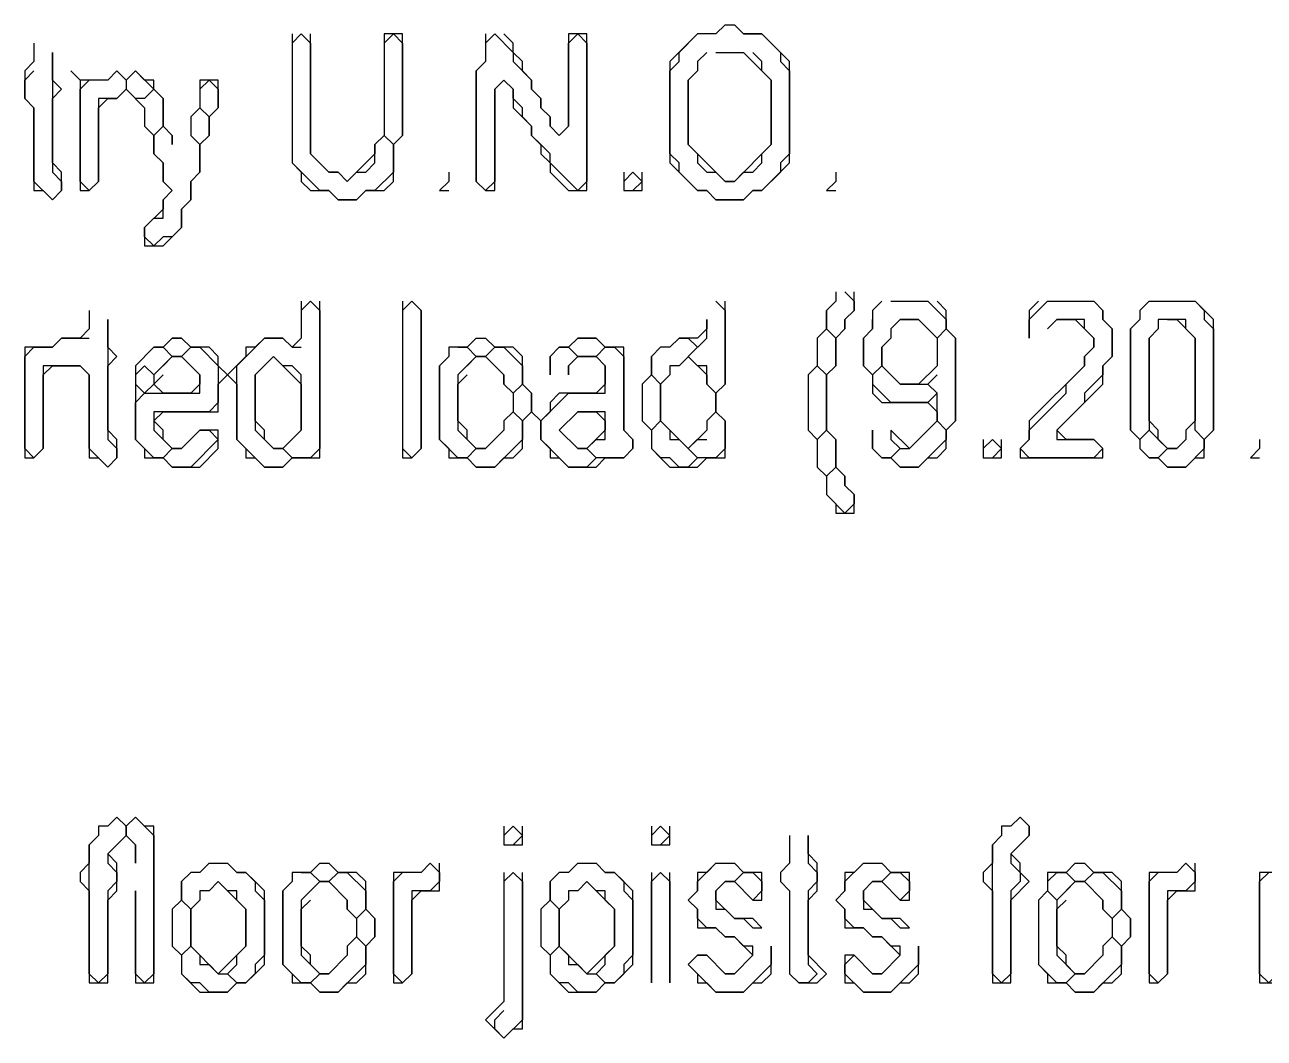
# Model space of a CAD drawing. Header units: metres. Extents: x 29 to 985, y 15 to 633.
# Drawn here: x 135.29 to 161.67, y 63.73 to 85.29 of the extents above; entities that cross this region are included whole.
import ezdxf

# ---------------------------------------------------------------- set-up
doc = ezdxf.new("R2010")
doc.units = ezdxf.units.M
doc.layers.add('ORIGINAL_DRAWING', color=8, linetype='CONTINUOUS')

msp = doc.modelspace()

# ---------------------------------------------------------------- linework, layer by layer
at = {"layer": 'ORIGINAL_DRAWING'}
for points in [[(150, 85.098), (150.196, 85.294), (150.392, 85.294), (150.588, 85.098), (150.98, 85.098), (151.373, 84.706), (151.373, 84.51), (151.569, 84.314), (151.569, 82.549), (151.373, 82.353), (151.373, 82.157), (150.98, 81.765), (150.784, 81.765), (150.588, 81.569), (150, 81.569), (149.804, 81.765), (149.608, 81.765), (149.216, 82.157), (149.216, 82.353), (149.02, 82.549), (149.02, 84.314), (149.216, 84.51), (149.216, 84.706), (149.608, 85.098)], [(150.196, 85.294), (150, 85.098), (149.608, 85.098), (149.02, 84.51), (149.02, 82.353), (149.608, 81.765), (149.804, 81.765), (150, 81.569), (150.588, 81.569), (150.784, 81.765), (150.98, 81.765), (151.569, 82.353), (151.569, 84.51), (150.98, 85.098), (150.588, 85.098), (150.392, 85.294)], [(140.98, 84.902), (141.176, 85.098), (141.373, 84.902), (141.373, 82.549), (141.765, 82.157), (141.961, 82.157), (142.157, 81.961), (142.353, 82.157), (142.549, 82.157), (142.745, 82.353), (142.745, 82.745), (142.941, 82.941), (143.137, 82.745), (143.137, 82.157), (142.745, 81.765), (142.549, 81.765), (142.353, 81.569), (141.961, 81.569), (141.765, 81.765), (141.569, 81.765), (140.98, 82.353)], [(140.98, 85.098), (140.98, 82.353), (141.176, 82.157), (141.176, 81.961), (141.373, 81.765), (141.765, 81.765), (141.961, 81.569), (142.353, 81.569), (142.549, 81.765), (142.941, 81.765), (143.137, 81.961), (143.137, 82.745), (143.333, 82.941), (143.333, 85.098), (142.941, 85.098), (142.941, 82.941), (142.745, 82.745), (142.745, 82.549), (142.157, 81.961), (141.961, 82.157), (141.765, 82.157), (141.373, 82.549), (141.373, 85.098)], [(142.941, 84.902), (143.137, 85.098), (143.333, 84.902), (143.333, 82.941), (143.137, 82.745), (142.941, 82.941)], [(145.098, 84.902), (145.294, 85.098), (145.686, 84.706), (145.686, 84.51), (146.078, 84.118), (146.078, 83.922), (146.275, 83.725), (146.275, 83.529), (146.471, 83.333), (146.471, 83.137), (146.667, 82.941), (146.863, 83.137), (146.863, 84.902), (147.059, 85.098), (147.255, 84.902), (147.255, 81.961), (147.059, 81.765), (146.471, 82.353), (146.471, 82.549), (146.078, 82.941), (146.078, 83.137), (145.882, 83.333), (145.882, 83.529), (145.686, 83.725), (145.686, 83.922), (145.49, 84.118), (145.294, 83.922), (145.294, 81.961), (145.098, 81.765), (144.902, 81.961), (144.902, 84.314), (145.098, 84.51)], [(145.098, 85.098), (145.098, 84.51), (144.902, 84.314), (144.902, 81.961), (145.098, 81.765), (145.294, 81.765), (145.294, 83.922), (145.49, 84.118), (145.686, 83.922), (145.686, 83.529), (146.078, 83.137), (146.078, 82.941), (146.275, 82.745), (146.275, 82.549), (146.471, 82.353), (146.471, 82.157), (146.863, 81.765), (147.255, 81.765), (147.255, 85.098), (146.863, 85.098), (146.863, 83.137), (146.667, 82.941), (146.471, 83.137), (146.471, 83.333), (146.275, 83.529), (146.275, 83.725), (146.078, 83.922), (146.078, 84.118), (145.882, 84.314), (145.882, 84.51), (145.686, 84.706), (145.686, 84.902), (145.49, 85.098)], [(135.49, 84.902), (135.49, 84.51), (135.294, 84.314), (135.294, 83.725), (135.49, 83.529), (135.49, 81.765), (135.686, 81.765), (135.882, 81.569), (136.078, 81.765), (136.078, 82.157), (135.882, 82.353), (135.882, 83.725), (136.078, 83.922), (135.882, 84.118), (135.882, 84.706), (135.882, 82.157), (136.078, 81.961), (136.078, 81.765), (135.882, 81.569), (135.49, 81.961), (135.49, 83.529), (135.294, 83.725), (135.294, 84.118), (135.49, 84.314)], [(150, 84.706), (150.588, 84.706), (151.176, 84.118), (151.176, 82.745), (150.392, 81.961), (150.196, 81.961), (149.412, 82.745), (149.412, 84.118)], [(149.804, 84.706), (149.608, 84.51), (149.608, 84.314), (149.412, 84.118), (149.412, 82.745), (149.608, 82.549), (149.608, 82.353), (149.804, 82.157), (150, 82.157), (150.196, 81.961), (150.392, 81.961), (150.588, 82.157), (150.784, 82.157), (150.98, 82.353), (150.98, 82.549), (151.176, 82.745), (151.176, 84.118), (150.98, 84.314), (150.98, 84.51), (150.784, 84.706)], [(136.275, 84.314), (136.471, 84.118), (136.471, 81.765), (136.667, 81.765), (136.863, 81.961), (136.863, 83.529), (137.059, 83.725), (137.255, 83.725), (137.451, 83.922), (137.843, 83.529), (137.843, 83.137), (138.039, 82.941), (138.039, 82.549), (138.235, 82.353), (138.235, 81.961), (138.431, 81.765), (138.235, 81.569), (138.235, 81.373), (137.843, 80.98), (137.843, 80.588), (138.235, 80.588), (138.627, 80.98), (138.627, 81.373), (138.824, 81.569), (138.824, 81.961), (139.02, 82.157), (139.02, 82.745), (139.216, 82.941), (139.216, 83.333), (139.412, 83.529), (139.412, 84.118), (139.02, 84.118), (139.02, 83.529), (138.824, 83.333), (138.824, 82.941), (139.02, 82.745), (139.02, 82.157), (138.824, 81.961), (138.824, 81.569), (138.627, 81.373), (138.627, 80.98), (138.431, 80.784), (138.235, 80.784), (138.039, 80.588), (137.843, 80.784), (137.843, 80.98), (138.039, 81.176), (138.235, 81.176), (138.235, 81.569), (138.431, 81.765), (138.235, 81.961), (138.235, 82.353), (138.039, 82.549), (138.039, 82.941), (138.235, 83.137), (138.431, 82.941), (138.431, 82.745), (138.431, 82.941), (138.235, 83.137), (138.235, 83.725), (138.039, 83.922), (138.039, 84.118), (137.843, 84.118), (137.647, 84.314), (137.451, 84.118), (137.255, 84.314), (137.059, 84.118), (136.471, 84.118)], [(137.059, 84.118), (137.255, 84.314), (137.451, 84.118), (137.451, 83.922), (137.255, 83.725), (136.863, 83.725), (136.863, 81.961), (136.667, 81.765), (136.471, 81.961), (136.471, 83.922), (136.667, 84.118)], [(137.451, 84.118), (137.647, 84.314), (138.039, 83.922), (137.843, 83.725), (137.647, 83.725), (137.451, 83.922)], [(137.843, 83.725), (138.039, 83.922), (138.235, 83.725), (138.235, 83.137), (138.039, 82.941), (137.843, 83.137)], [(139.02, 83.922), (139.216, 84.118), (139.412, 83.922), (139.412, 83.529), (139.216, 83.333), (139.02, 83.529)], [(138.824, 83.333), (139.02, 83.529), (139.216, 83.333), (139.216, 82.941), (139.02, 82.745), (138.824, 82.941)], [(144.314, 82.157), (144.314, 81.961), (144.118, 81.765), (144.314, 81.765)], [(148.039, 81.961), (148.235, 82.157), (148.431, 81.961), (148.235, 81.765)], [(148.039, 82.157), (148.039, 81.765), (148.431, 81.765), (148.431, 82.157)], [(152.549, 82.157), (152.549, 81.961), (152.353, 81.765), (152.549, 81.765)], [(141.176, 79.412), (141.176, 78.627), (140.98, 78.431), (140.784, 78.627), (140.392, 78.627), (140.196, 78.431), (140, 78.431), (140, 78.235), (139.608, 77.843), (139.412, 78.039), (139.412, 78.235), (139.216, 78.431), (138.824, 78.431), (138.627, 78.627), (138.431, 78.627), (138.235, 78.431), (138.039, 78.431), (137.647, 78.039), (137.647, 76.471), (137.843, 76.275), (137.843, 76.078), (138.235, 76.078), (138.431, 75.882), (139.02, 75.882), (139.412, 76.275), (139.412, 76.667), (139.02, 76.667), (138.627, 76.275), (138.431, 76.275), (138.235, 76.471), (138.235, 76.667), (138.039, 76.863), (138.235, 77.059), (139.412, 77.059), (139.412, 77.647), (139.608, 77.843), (139.804, 77.647), (139.804, 76.471), (140, 76.275), (140, 76.078), (140.196, 76.078), (140.392, 75.882), (140.784, 75.882), (140.98, 76.078), (141.569, 76.078), (141.569, 79.412)], [(141.176, 79.216), (141.373, 79.412), (141.569, 79.216), (141.569, 76.275), (141.373, 76.078), (140.98, 76.078), (140.784, 76.275), (141.176, 76.667), (141.176, 77.843), (140.98, 78.039), (140.784, 78.039), (140.588, 78.235), (140.196, 77.843), (140.196, 76.667), (140.588, 76.275), (140.784, 76.275), (140.98, 76.078), (140.784, 75.882), (140.392, 75.882), (139.804, 76.471), (139.804, 78.039), (140.392, 78.627), (140.784, 78.627), (140.98, 78.431), (141.176, 78.431)], [(143.333, 79.216), (143.529, 79.412), (143.725, 79.216), (143.725, 76.275), (143.529, 76.078), (143.333, 76.275)], [(143.333, 79.412), (143.333, 76.078), (143.529, 76.078), (143.725, 76.275), (143.725, 79.216), (143.529, 79.412)], [(150, 79.412), (150.196, 79.216), (150.196, 77.647), (150, 77.451), (149.804, 77.647), (149.804, 78.039), (149.608, 78.039), (149.412, 78.235), (149.804, 78.627), (149.804, 79.02), (149.804, 78.824), (149.608, 78.627), (149.216, 78.627), (149.02, 78.431), (148.824, 78.431), (148.627, 78.235), (148.627, 77.843), (148.431, 77.647), (148.431, 76.863), (148.627, 76.667), (148.627, 76.275), (149.02, 75.882), (149.608, 75.882), (149.804, 76.078), (150.196, 76.078), (150.196, 76.863), (150, 77.059), (150, 77.451), (150.196, 77.647), (150.196, 79.412)], [(152.549, 79.608), (152.549, 79.412), (152.353, 79.216), (152.353, 78.824), (152.157, 78.627), (152.157, 78.039), (151.961, 77.843), (151.961, 76.667), (152.157, 76.471), (152.157, 75.882), (152.353, 75.686), (152.353, 75.294), (152.549, 75.098), (152.549, 74.902), (152.941, 74.902), (152.941, 75.294), (152.745, 75.49), (152.745, 75.686), (152.549, 75.882), (152.549, 76.471), (152.353, 76.667), (152.353, 77.843), (152.549, 78.039), (152.549, 78.627), (152.745, 78.824), (152.745, 79.02), (152.941, 79.216), (152.941, 79.608)], [(152.745, 79.608), (152.941, 79.412), (152.941, 79.216), (152.745, 79.02), (152.745, 78.824), (152.549, 78.627), (152.353, 78.824), (152.353, 79.216)], [(153.725, 79.412), (154.51, 79.412), (154.902, 79.02), (154.902, 78.824), (154.706, 78.627), (154.314, 79.02), (153.922, 79.02), (153.725, 78.824), (153.725, 78.627), (153.529, 78.431), (153.529, 78.039), (153.333, 77.843), (153.137, 78.039), (153.137, 78.627), (153.333, 78.824), (153.333, 79.02)], [(153.529, 79.412), (153.333, 79.216), (153.333, 78.824), (153.137, 78.627), (153.137, 78.039), (153.333, 77.843), (153.333, 77.451), (153.529, 77.255), (154.51, 77.255), (154.706, 77.059), (154.706, 76.863), (154.118, 76.275), (153.725, 76.667), (153.725, 76.471), (153.922, 76.275), (153.725, 76.078), (153.529, 76.078), (153.333, 76.275), (153.333, 76.667), (153.333, 76.275), (153.529, 76.078), (153.725, 76.078), (153.922, 75.882), (154.314, 75.882), (154.51, 76.078), (154.706, 76.078), (154.902, 76.275), (154.902, 76.667), (155.098, 76.863), (155.098, 78.627), (154.902, 78.824), (154.902, 79.216), (154.706, 79.412)], [(156.863, 79.412), (156.667, 79.216), (156.667, 78.627), (156.667, 79.02), (157.059, 79.412), (158.039, 79.412), (158.235, 79.216), (158.235, 79.02), (158.431, 78.824), (158.431, 78.235), (158.235, 78.039), (158.235, 77.843), (157.843, 77.451), (157.843, 77.255), (157.255, 76.667), (157.255, 76.471), (158.039, 76.471), (158.235, 76.275), (158.039, 76.078), (156.667, 76.078), (156.471, 76.275), (156.667, 76.471), (156.667, 76.667), (157.451, 77.451), (157.451, 77.647), (157.843, 78.039), (157.843, 78.235), (158.039, 78.431), (158.039, 78.627), (157.843, 78.824), (157.843, 79.02), (157.255, 79.02), (157.059, 78.824), (157.255, 79.02), (157.647, 79.02), (158.039, 78.627), (158.039, 78.431), (157.843, 78.235), (157.843, 78.039), (156.667, 76.863), (156.667, 76.471), (156.471, 76.275), (156.471, 76.078), (158.235, 76.078), (158.235, 76.275), (158.039, 76.471), (157.451, 76.471), (157.255, 76.667), (158.235, 77.647), (158.235, 78.039), (158.431, 78.235), (158.431, 78.824), (158.235, 79.02), (158.235, 79.216), (158.039, 79.412)], [(159.02, 79.216), (159.216, 79.412), (160.196, 79.412), (160.392, 79.216), (160.392, 79.02), (160.588, 78.824), (160.588, 76.667), (160.392, 76.471), (160.196, 76.667), (160.196, 78.627), (160, 78.824), (160, 79.02), (159.412, 79.02), (159.412, 78.824), (159.216, 78.627), (159.216, 76.667), (159.02, 76.471), (158.824, 76.667), (158.824, 78.824), (159.02, 79.02)], [(159.216, 79.412), (159.02, 79.216), (159.02, 79.02), (158.824, 78.824), (158.824, 76.667), (159.02, 76.471), (159.02, 76.275), (159.216, 76.078), (159.412, 76.078), (159.608, 75.882), (160, 75.882), (160.196, 76.078), (160.392, 76.078), (160.392, 76.471), (160.588, 76.667), (160.588, 79.02), (160.196, 79.412)], [(136.667, 79.216), (136.667, 78.824), (136.471, 78.627), (136.078, 78.627), (135.882, 78.431), (135.294, 78.431), (135.294, 76.078), (135.49, 76.078), (135.686, 76.275), (135.686, 77.843), (135.882, 78.039), (136.471, 78.039), (136.667, 77.843), (136.667, 76.078), (136.863, 76.078), (137.059, 75.882), (137.255, 76.078), (137.255, 76.471), (137.059, 76.667), (137.059, 78.039), (137.255, 78.235), (137.059, 78.431), (137.059, 79.02), (137.059, 76.471), (137.255, 76.275), (137.255, 76.078), (137.059, 75.882), (136.667, 76.275), (136.667, 77.843), (136.471, 78.039), (135.686, 78.039), (135.686, 76.275), (135.49, 76.078), (135.294, 76.275), (135.294, 78.235), (135.49, 78.431), (135.882, 78.431), (136.078, 78.627), (136.667, 78.627)], [(153.725, 78.824), (153.922, 79.02), (154.314, 79.02), (154.706, 78.627), (154.706, 78.039), (154.314, 77.647), (153.922, 77.647), (153.529, 78.039), (153.529, 78.431), (153.725, 78.627)], [(159.608, 79.02), (159.804, 79.02), (160.196, 78.627), (160.196, 76.863), (160, 76.667), (160, 76.471), (159.804, 76.275), (159.608, 76.275), (159.412, 76.471), (159.412, 76.667), (159.216, 76.863), (159.216, 78.627)], [(138.235, 78.431), (138.431, 78.627), (138.627, 78.627), (138.824, 78.431), (138.627, 78.235), (138.431, 78.235)], [(144.902, 78.627), (144.706, 78.431), (144.314, 78.431), (144.314, 78.235), (144.118, 78.039), (144.118, 76.471), (144.314, 76.275), (144.314, 76.078), (144.706, 76.078), (144.902, 75.882), (145.294, 75.882), (145.49, 76.078), (145.686, 76.078), (145.882, 76.275), (145.882, 76.863), (146.078, 77.059), (146.275, 76.863), (146.275, 76.471), (146.471, 76.275), (146.471, 76.078), (146.667, 76.078), (146.863, 75.882), (147.451, 75.882), (147.647, 76.078), (148.039, 76.078), (148.235, 76.275), (148.235, 76.471), (148.039, 76.667), (148.039, 78.431), (147.647, 78.431), (147.451, 78.627), (147.059, 78.627), (146.863, 78.431), (146.667, 78.431), (146.471, 78.235), (146.471, 77.843), (146.471, 78.235), (146.667, 78.431), (146.863, 78.431), (147.059, 78.235), (146.863, 78.039), (146.863, 77.843), (146.863, 78.039), (147.059, 78.235), (147.451, 78.235), (147.647, 78.039), (147.647, 77.647), (147.451, 77.451), (146.667, 77.451), (146.471, 77.255), (146.471, 77.059), (146.275, 76.863), (146.078, 77.059), (146.078, 77.451), (145.882, 77.647), (145.882, 78.235), (145.686, 78.431), (145.294, 78.431), (145.098, 78.627)], [(144.706, 78.431), (144.902, 78.627), (145.098, 78.627), (145.294, 78.431), (145.098, 78.235), (144.902, 78.235)], [(146.863, 78.431), (147.059, 78.627), (147.451, 78.627), (147.647, 78.431), (147.451, 78.235), (147.059, 78.235)], [(149.02, 78.431), (149.216, 78.627), (149.412, 78.627), (149.608, 78.431), (149.216, 78.039), (149.02, 78.039), (149.02, 77.843), (148.824, 77.647), (148.627, 77.843), (148.627, 78.235), (148.824, 78.431)], [(152.157, 78.627), (152.353, 78.824), (152.549, 78.627), (152.549, 78.039), (152.353, 77.843), (152.157, 78.039)], [(154.706, 78.627), (154.902, 78.824), (155.098, 78.627), (155.098, 76.863), (154.902, 76.667), (154.706, 76.863), (154.706, 77.451), (154.51, 77.647), (154.706, 77.843)], [(138.627, 78.235), (138.824, 78.431), (139.02, 78.431), (139.412, 78.039), (139.412, 77.255), (139.216, 77.059), (138.039, 77.059), (138.039, 76.667), (138.431, 76.275), (138.235, 76.078), (138.039, 76.078), (137.647, 76.471), (137.647, 77.255), (137.843, 77.451), (139.02, 77.451), (139.02, 77.843)], [(137.843, 78.235), (138.039, 78.431), (138.235, 78.431), (138.431, 78.235), (138.039, 77.843), (137.843, 78.039)], [(144.51, 78.431), (144.706, 78.431), (144.902, 78.235), (144.51, 77.843), (144.51, 76.667), (144.902, 76.275), (144.706, 76.078), (144.51, 76.078), (144.118, 76.471), (144.118, 78.039)], [(145.098, 78.235), (145.294, 78.431), (145.49, 78.431), (145.882, 78.039), (145.882, 77.647), (145.686, 77.451), (145.49, 77.647), (145.49, 77.843)], [(147.451, 78.235), (147.647, 78.431), (147.843, 78.431), (148.039, 78.235), (148.039, 76.667), (148.235, 76.471), (148.235, 76.275), (148.039, 76.078), (147.451, 76.078), (147.255, 76.275), (147.451, 76.471), (147.647, 76.471), (147.647, 77.059), (147.059, 77.059), (146.667, 76.667), (147.059, 76.275), (147.255, 76.275), (147.451, 76.078), (147.255, 75.882), (146.863, 75.882), (146.275, 76.471), (146.275, 76.863), (146.863, 77.451), (147.647, 77.451), (147.647, 78.039)], [(138.235, 78.039), (138.431, 78.235), (138.627, 78.235), (139.02, 77.843), (139.02, 77.647), (138.824, 77.451), (138.235, 77.451), (138.039, 77.647), (138.235, 77.843)], [(140.588, 78.235), (141.176, 77.647), (141.176, 76.667), (140.784, 76.275), (140.588, 76.275), (140.392, 76.471), (140.392, 76.667), (140.196, 76.863), (140.196, 77.843)], [(144.706, 78.039), (144.902, 78.235), (145.098, 78.235), (145.49, 77.843), (145.49, 77.647), (145.686, 77.451), (145.686, 77.059), (145.49, 76.863), (145.49, 76.667), (145.098, 76.275), (144.902, 76.275), (144.706, 76.471), (144.706, 76.667), (144.51, 76.863), (144.51, 77.647), (144.706, 77.843)], [(149.412, 78.235), (149.804, 77.843), (149.804, 77.647), (150, 77.451), (150, 77.059), (149.804, 76.863), (149.804, 76.667), (149.412, 76.275), (148.824, 76.863), (148.824, 77.647)], [(137.647, 77.843), (137.843, 78.039), (138.039, 77.843), (138.039, 77.647), (137.843, 77.451), (137.647, 77.647)], [(148.431, 77.647), (148.627, 77.843), (148.824, 77.647), (148.824, 76.863), (148.627, 76.667), (148.431, 76.863)], [(151.961, 77.843), (152.157, 78.039), (152.353, 77.843), (152.353, 76.667), (152.157, 76.471), (151.961, 76.667)], [(153.333, 77.843), (153.529, 78.039), (153.922, 77.647), (154.51, 77.647), (154.706, 77.451), (154.51, 77.255), (153.725, 77.255), (153.333, 77.647)], [(145.686, 77.451), (145.882, 77.647), (146.078, 77.451), (146.078, 77.059), (145.882, 76.863), (145.686, 77.059)], [(145.49, 76.863), (145.686, 77.059), (145.882, 76.863), (145.882, 76.471), (145.294, 75.882), (144.902, 75.882), (144.706, 76.078), (144.902, 76.275), (145.098, 76.275), (145.49, 76.667)], [(147.059, 77.059), (147.451, 77.059), (147.647, 76.863), (147.647, 76.667), (147.255, 76.275), (147.059, 76.275), (146.667, 76.667)], [(149.804, 76.863), (150, 77.059), (150.196, 76.863), (150.196, 76.275), (150, 76.078), (149.608, 76.078), (149.412, 76.275), (149.608, 76.471), (149.804, 76.471)], [(148.627, 76.667), (148.824, 76.863), (149.02, 76.667), (149.02, 76.471), (149.216, 76.471), (149.608, 76.078), (149.412, 75.882), (149.216, 75.882), (149.02, 76.078), (148.824, 76.078), (148.627, 76.275)], [(154.706, 76.863), (154.902, 76.667), (154.902, 76.471), (154.314, 75.882), (153.922, 75.882), (153.725, 76.078), (153.922, 76.275), (154.118, 76.275)], [(139.02, 76.667), (139.216, 76.667), (139.412, 76.471), (138.824, 75.882), (138.431, 75.882), (138.235, 76.078), (138.431, 76.275), (138.627, 76.275)], [(152.157, 76.471), (152.353, 76.667), (152.549, 76.471), (152.549, 75.882), (152.353, 75.686), (152.157, 75.882)], [(159.02, 76.471), (159.216, 76.667), (159.608, 76.275), (159.412, 76.078), (159.216, 76.078), (159.02, 76.275)], [(160.196, 76.667), (160.392, 76.471), (160.392, 76.275), (160, 75.882), (159.608, 75.882), (159.412, 76.078), (159.608, 76.275), (159.804, 76.275)], [(155.686, 76.275), (155.882, 76.471), (156.078, 76.275), (155.882, 76.078)], [(155.686, 76.471), (155.686, 76.078), (156.078, 76.078), (156.078, 76.471)], [(161.569, 76.471), (161.569, 76.275), (161.373, 76.078), (161.569, 76.078)], [(152.353, 75.686), (152.549, 75.882), (152.745, 75.686), (152.745, 75.49), (152.941, 75.294), (152.941, 75.098), (152.745, 74.902), (152.353, 75.294)], [(137.255, 68.431), (137.059, 68.235), (136.863, 68.235), (136.863, 68.039), (136.667, 67.843), (136.667, 67.451), (136.471, 67.255), (136.471, 67.059), (136.667, 66.863), (136.667, 64.902), (137.059, 64.902), (137.059, 66.667), (137.255, 66.863), (137.255, 67.451), (137.059, 67.647), (137.451, 68.039), (137.647, 67.843), (137.647, 67.451), (137.647, 67.843), (137.451, 68.039), (137.451, 68.235), (137.647, 68.431), (138.039, 68.039), (138.039, 65.098), (137.843, 64.902), (137.647, 65.098), (137.647, 66.863), (137.647, 64.902), (138.039, 64.902), (138.039, 68.235), (137.843, 68.235), (137.647, 68.431), (137.451, 68.235)], [(137.255, 68.431), (137.451, 68.235), (137.451, 68.039), (137.059, 67.647), (137.059, 67.451), (137.255, 67.255), (137.255, 67.059), (137.059, 66.863), (137.059, 65.098), (136.863, 64.902), (136.667, 65.098), (136.667, 67.843)], [(156.471, 68.431), (156.275, 68.235), (156.078, 68.235), (156.078, 68.039), (155.882, 67.843), (155.882, 67.451), (155.686, 67.255), (155.686, 67.059), (155.882, 66.863), (155.882, 64.902), (156.275, 64.902), (156.275, 66.667), (156.667, 67.059), (156.471, 67.255), (156.471, 67.451), (156.275, 67.647), (156.667, 68.039), (156.667, 68.235)], [(156.471, 68.431), (156.667, 68.235), (156.667, 68.039), (156.275, 67.647), (156.275, 67.451), (156.471, 67.255), (156.471, 67.059), (156.275, 66.863), (156.275, 65.098), (156.078, 64.902), (155.882, 65.098), (155.882, 67.843)], [(145.49, 68.039), (145.686, 68.235), (145.882, 68.039), (145.686, 67.843)], [(145.49, 68.235), (145.49, 67.843), (145.882, 67.843), (145.882, 68.235)], [(148.627, 68.039), (148.824, 68.235), (149.02, 68.039), (148.824, 67.843)], [(148.627, 68.235), (148.627, 67.843), (149.02, 67.843), (149.02, 68.235)], [(151.569, 68.039), (151.569, 67.451), (151.373, 67.255), (151.373, 67.059), (151.569, 66.863), (151.569, 65.098), (151.765, 64.902), (152.157, 64.902), (152.353, 65.098), (151.961, 65.49), (151.961, 66.667), (152.157, 66.863), (152.157, 67.451), (151.961, 67.647), (151.961, 68.039), (151.961, 67.451), (152.157, 67.255), (152.157, 67.059), (151.961, 66.863), (151.961, 65.294), (152.157, 65.098), (151.961, 64.902), (151.765, 64.902), (151.569, 65.098)], [(139.216, 67.451), (139.02, 67.255), (138.824, 67.255), (138.627, 67.059), (138.627, 66.667), (138.431, 66.471), (138.431, 65.686), (138.627, 65.49), (138.627, 65.098), (139.02, 64.706), (139.608, 64.706), (139.804, 64.902), (140, 64.902), (140.392, 65.294), (140.392, 66.863), (140, 67.255), (139.804, 67.255), (139.608, 67.451)], [(139.02, 67.255), (139.216, 67.451), (139.608, 67.451), (139.804, 67.255), (140, 67.255), (140.196, 67.059), (140.196, 66.863), (140.392, 66.667), (140.392, 65.49), (140.196, 65.294), (140.196, 65.098), (140, 64.902), (139.804, 64.902), (139.608, 65.098), (139.804, 65.294), (139.804, 65.49), (140, 65.686), (140, 66.471), (139.804, 66.667), (139.804, 66.863), (139.608, 66.863), (139.412, 67.059), (139.216, 66.863), (139.02, 66.863), (139.02, 66.667), (138.824, 66.471), (138.627, 66.667), (138.627, 67.059), (138.824, 67.255)], [(141.569, 67.451), (141.373, 67.255), (140.98, 67.255), (140.98, 67.059), (140.784, 66.863), (140.784, 65.294), (140.98, 65.098), (140.98, 64.902), (141.373, 64.902), (141.569, 64.706), (141.961, 64.706), (142.157, 64.902), (142.353, 64.902), (142.549, 65.098), (142.549, 65.686), (142.745, 65.882), (142.745, 66.275), (142.549, 66.471), (142.549, 67.059), (142.353, 67.255), (141.961, 67.255), (141.765, 67.451)], [(141.176, 67.255), (141.373, 67.255), (141.569, 67.059), (141.176, 66.667), (141.176, 65.49), (141.569, 65.098), (141.373, 64.902), (141.176, 64.902), (140.784, 65.294), (140.784, 66.863)], [(141.373, 67.255), (141.569, 67.451), (141.765, 67.451), (141.961, 67.255), (141.765, 67.059), (141.569, 67.059)], [(141.765, 67.059), (141.961, 67.255), (142.157, 67.255), (142.549, 66.863), (142.549, 66.471), (142.353, 66.275), (142.157, 66.471), (142.157, 66.667)], [(143.725, 67.255), (143.922, 67.451), (144.118, 67.255), (144.118, 67.059), (143.922, 66.863), (143.529, 66.863), (143.529, 65.098), (143.333, 64.902), (143.137, 65.098), (143.137, 67.059), (143.333, 67.255)], [(143.922, 67.451), (143.725, 67.255), (143.137, 67.255), (143.137, 64.902), (143.333, 64.902), (143.529, 65.098), (143.529, 66.667), (143.725, 66.863), (144.118, 66.863), (144.118, 67.451)], [(145.49, 67.255), (145.49, 64.51), (145.098, 64.118), (145.49, 63.725), (145.686, 63.922), (145.882, 63.922), (145.882, 67.255)], [(145.49, 67.059), (145.686, 67.255), (145.882, 67.059), (145.882, 64.118), (145.49, 63.725), (145.294, 63.922), (145.294, 64.118), (145.49, 64.314)], [(147.059, 67.451), (146.863, 67.255), (146.667, 67.255), (146.471, 67.059), (146.471, 66.667), (146.275, 66.471), (146.275, 65.686), (146.471, 65.49), (146.471, 65.098), (146.863, 64.706), (147.451, 64.706), (147.647, 64.902), (147.843, 64.902), (148.235, 65.294), (148.235, 66.863), (147.843, 67.255), (147.647, 67.255), (147.451, 67.451)], [(146.863, 67.255), (147.059, 67.451), (147.451, 67.451), (147.647, 67.255), (147.843, 67.255), (148.039, 67.059), (148.039, 66.863), (148.235, 66.667), (148.235, 65.49), (148.039, 65.294), (148.039, 65.098), (147.843, 64.902), (147.647, 64.902), (147.451, 65.098), (147.647, 65.294), (147.647, 65.49), (147.843, 65.686), (147.843, 66.471), (147.647, 66.667), (147.647, 66.863), (147.451, 66.863), (147.255, 67.059), (147.059, 66.863), (146.863, 66.863), (146.863, 66.667), (146.667, 66.471), (146.471, 66.667), (146.471, 67.059), (146.667, 67.255)], [(148.627, 67.255), (148.627, 64.902), (148.627, 67.059), (148.824, 67.255), (149.02, 67.059), (149.02, 64.902), (149.02, 67.255)], [(150, 67.451), (149.804, 67.255), (149.608, 67.255), (149.608, 66.863), (149.412, 66.667), (149.608, 66.471), (149.608, 66.078), (150, 66.078), (150.196, 65.882), (150.392, 65.882), (150.784, 65.49), (150.392, 65.098), (150.196, 65.098), (149.804, 65.49), (149.608, 65.49), (149.412, 65.294), (149.608, 65.098), (149.608, 64.902), (149.804, 64.902), (150, 64.706), (150.588, 64.706), (150.784, 64.902), (150.98, 64.902), (151.176, 65.098), (151.176, 65.686), (151.176, 65.294), (150.588, 64.706), (150, 64.706), (149.412, 65.294), (149.608, 65.49), (149.804, 65.49), (150.196, 65.098), (150.392, 65.098), (150.784, 65.49), (150.784, 65.686), (150.588, 65.686), (150.392, 65.882), (150.196, 65.882), (150, 66.078), (149.804, 66.078), (149.608, 66.275), (149.608, 66.471), (149.412, 66.667), (149.608, 66.863), (149.608, 67.059), (150, 67.451), (150.392, 67.451), (150.588, 67.255), (150.392, 67.059), (150.196, 67.059), (150, 66.863), (150, 66.471), (150.196, 66.471), (150.392, 66.275), (150.588, 66.275), (150.784, 66.078), (150.98, 66.078), (150.784, 66.275), (150.392, 66.275), (150, 66.667), (150, 66.863), (150.196, 67.059), (150.392, 67.059), (150.784, 66.667), (150.98, 66.667), (150.98, 67.255), (150.588, 67.255), (150.392, 67.451)], [(150.392, 67.059), (150.588, 67.255), (150.784, 67.255), (150.98, 67.059), (150.98, 66.863), (150.784, 66.667)], [(153.137, 67.451), (152.941, 67.255), (152.745, 67.255), (152.745, 66.863), (152.549, 66.667), (152.745, 66.471), (152.745, 66.078), (153.137, 66.078), (153.333, 65.882), (153.529, 65.882), (153.922, 65.49), (153.529, 65.098), (153.333, 65.098), (152.941, 65.49), (152.745, 65.49), (152.745, 64.902), (152.941, 64.902), (153.137, 64.706), (153.725, 64.706), (153.922, 64.902), (154.118, 64.902), (154.314, 65.098), (154.314, 65.686), (154.314, 65.294), (153.725, 64.706), (153.137, 64.706), (152.745, 65.098), (152.745, 65.294), (152.941, 65.49), (153.333, 65.098), (153.529, 65.098), (153.922, 65.49), (153.922, 65.686), (153.725, 65.686), (153.529, 65.882), (153.333, 65.882), (153.137, 66.078), (152.941, 66.078), (152.745, 66.275), (152.745, 66.471), (152.549, 66.667), (152.745, 66.863), (152.745, 67.059), (153.137, 67.451), (153.529, 67.451), (153.725, 67.255), (153.529, 67.059), (153.333, 67.059), (153.137, 66.863), (153.137, 66.471), (153.333, 66.471), (153.529, 66.275), (153.725, 66.275), (153.922, 66.078), (154.118, 66.078), (153.922, 66.275), (153.529, 66.275), (153.137, 66.667), (153.137, 66.863), (153.333, 67.059), (153.529, 67.059), (153.922, 66.667), (154.118, 66.667), (154.118, 67.255), (153.725, 67.255), (153.529, 67.451)], [(153.529, 67.059), (153.725, 67.255), (153.922, 67.255), (154.118, 67.059), (154.118, 66.863), (153.922, 66.667)], [(157.647, 67.451), (157.451, 67.255), (157.059, 67.255), (157.059, 66.863), (156.863, 66.667), (156.863, 65.294), (157.059, 65.098), (157.059, 64.902), (157.451, 64.902), (157.647, 64.706), (158.039, 64.706), (158.235, 64.902), (158.431, 64.902), (158.627, 65.098), (158.627, 65.686), (158.824, 65.882), (158.824, 66.275), (158.627, 66.471), (158.627, 67.059), (158.431, 67.255), (158.039, 67.255), (157.843, 67.451)], [(157.059, 67.059), (157.255, 67.255), (157.451, 67.255), (157.647, 67.059), (157.255, 66.667), (157.059, 66.863)], [(157.451, 67.255), (157.647, 67.451), (157.843, 67.451), (158.039, 67.255), (157.843, 67.059), (157.647, 67.059)], [(157.843, 67.059), (158.039, 67.255), (158.235, 67.255), (158.627, 66.863), (158.627, 66.471), (158.431, 66.275), (158.235, 66.471), (158.235, 66.667)], [(159.804, 67.255), (160, 67.451), (160.196, 67.255), (160.196, 67.059), (160, 66.863), (159.608, 66.863), (159.608, 65.098), (159.412, 64.902), (159.216, 65.098), (159.216, 67.059), (159.412, 67.255)], [(160, 67.451), (159.804, 67.255), (159.216, 67.255), (159.216, 64.902), (159.412, 64.902), (159.608, 65.098), (159.608, 66.667), (159.804, 66.863), (160.196, 66.863), (160.196, 67.451)], [(162.157, 67.255), (162.353, 67.451), (162.745, 67.451), (163.333, 66.863), (163.333, 65.098), (163.137, 64.902), (162.941, 65.098), (162.941, 66.471), (162.745, 66.667), (162.745, 66.863), (162.549, 67.059), (162.353, 66.863), (162.157, 66.863), (162.157, 66.667), (161.961, 66.471), (161.961, 65.098), (161.765, 64.902), (161.569, 65.098), (161.569, 67.059), (161.765, 67.255)], [(162.157, 67.255), (161.569, 67.255), (161.569, 64.902), (161.961, 64.902)], [(139.412, 67.059), (140, 66.471), (140, 65.686), (139.412, 65.098), (138.824, 65.686), (138.824, 66.471)], [(141.373, 66.863), (141.569, 67.059), (141.765, 67.059), (142.157, 66.667), (142.157, 66.471), (142.353, 66.275), (142.353, 65.882), (142.157, 65.686), (142.157, 65.49), (141.765, 65.098), (141.569, 65.098), (141.373, 65.294), (141.373, 65.49), (141.176, 65.686), (141.176, 66.471), (141.373, 66.667)], [(147.255, 67.059), (147.843, 66.471), (147.843, 65.686), (147.255, 65.098), (146.667, 65.686), (146.667, 66.471)], [(157.451, 66.863), (157.647, 67.059), (157.843, 67.059), (158.235, 66.667), (158.235, 66.471), (158.431, 66.275), (158.431, 65.882), (158.235, 65.686), (158.235, 65.49), (157.843, 65.098), (157.647, 65.098), (157.451, 65.294), (157.451, 65.49), (157.255, 65.686), (157.255, 66.471), (157.451, 66.667)], [(156.863, 66.667), (157.059, 66.863), (157.255, 66.667), (157.255, 65.49), (157.647, 65.098), (157.451, 64.902), (157.255, 64.902), (156.863, 65.294)], [(138.431, 66.471), (138.627, 66.667), (138.824, 66.471), (138.824, 65.686), (138.627, 65.49), (138.431, 65.686)], [(142.353, 66.275), (142.549, 66.471), (142.745, 66.275), (142.745, 65.882), (142.549, 65.686), (142.353, 65.882)], [(146.275, 66.471), (146.471, 66.667), (146.667, 66.471), (146.667, 65.686), (146.471, 65.49), (146.275, 65.686)], [(158.431, 66.275), (158.627, 66.471), (158.824, 66.275), (158.824, 65.882), (158.627, 65.686), (158.431, 65.882)], [(138.627, 65.49), (138.824, 65.686), (139.02, 65.49), (139.02, 65.294), (139.216, 65.294), (139.412, 65.098), (139.608, 65.098), (139.804, 64.902), (139.608, 64.706), (139.216, 64.706), (139.02, 64.902), (138.824, 64.902), (138.627, 65.098)], [(142.157, 65.686), (142.353, 65.882), (142.549, 65.686), (142.549, 65.294), (141.961, 64.706), (141.569, 64.706), (141.373, 64.902), (141.569, 65.098), (141.765, 65.098), (142.157, 65.49)], [(146.471, 65.49), (146.667, 65.686), (146.863, 65.49), (146.863, 65.294), (147.059, 65.294), (147.255, 65.098), (147.451, 65.098), (147.647, 64.902), (147.451, 64.706), (147.059, 64.706), (146.863, 64.902), (146.667, 64.902), (146.471, 65.098)], [(158.235, 65.686), (158.431, 65.882), (158.627, 65.686), (158.627, 65.294), (158.039, 64.706), (157.647, 64.706), (157.451, 64.902), (157.647, 65.098), (157.843, 65.098), (158.235, 65.49)]]:
    msp.add_lwpolyline(points, dxfattribs=at)

doc.saveas('drawing.dxf')
